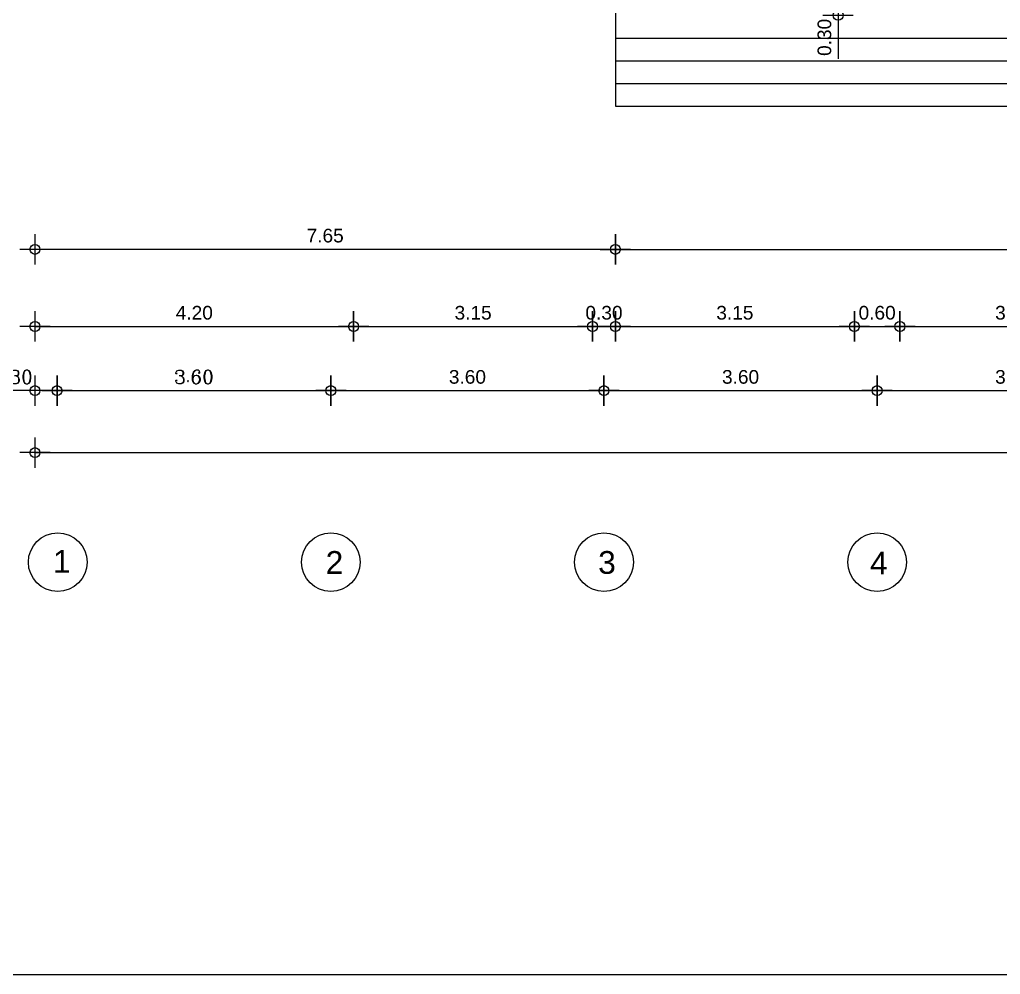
# Model space of a CAD drawing. Header units: metres. Extents: x -11 to 85, y -301 to 135.
# Drawn here: x 14.57 to 27.5, y 1 to 13.59 of the extents above; entities that cross this region are included whole.
import ezdxf

# ---------------------------------------------------------------- set-up
doc = ezdxf.new("R2010")
doc.units = ezdxf.units.M
doc.header["$LTSCALE"] = 0.036
doc.header["$PDMODE"] = 2
for name, color, linetype in [('arxitek corofos', 252, 'Continuous'), ('BORDER', 5, 'Continuous'), ('DIMBLK', 252, 'Continuous'), ('LAYER-ON', 4, 'Continuous')]:
    doc.layers.add(name, color=color, linetype=linetype)
doc.styles.add('COMU-N', font='arial.ttf')
doc.styles.get("Standard").update_dxf_attribs({"font": 'arial.ttf'})
doc.dimstyles.new('CADWDOT', dxfattribs={"dimscale": 0.1, "dimtxt": 1.8, "dimasz": 0.08, "dimexe": 2, "dimexo": 0, "dimgap": 0.09, "dimtad": 0, "dimrnd": 0.001, "dimzin": 0, "dimdsep": 46, "dimtxsty": 'Standard', "dimblk1": 'ARTDIM', "dimblk2": 'ARTDIM', "dimsah": 1, "dimcen": 0.09, "dimdle": 0.05, "dimse1": 1, "dimse2": 1, "dimadec": 0, "dimazin": 0, "dimtfac": 1, "dimtmove": 0, "dimatfit": 3, "dimldrblk": 'ARTDIM', "dimfxl": 2, "dimtvp": 0.9999, "dimtolj": 1, "dimtzin": 0, "dimarcsym": 0})

# ---------------------------------------------------------------- blocks, each defined once
blk = doc.blocks.new('art103')
at = {"layer": 'BORDER'}
blk.add_line((0.25, 0.25), (20.75, 0.25), dxfattribs=at)
blk = doc.blocks.new('ARTDIM')
at = {"layer": 'DIMBLK'}
for p, q in [((0, -24.9975), (0, 24.9975)), ((-24.9975, 0), (24.9975, 0))]:
    blk.add_line(p, q, dxfattribs=at)
blk.add_circle((0, 0), 8.25, dxfattribs=at)
blk = doc.blocks.new('*D360')
at = {"layer": 'arxitek corofos', "color": 0, "lineweight": -2}
blk.add_line((14.782, 7.88), (47.766, 7.88), dxfattribs=at)
at = {"layer": 'Defpoints', "color": 0, "transparency": 16777216}
for p in [(14.774, 13.361), (47.774, 13.361), (47.774, 7.88)]:
    blk.add_point(p, dxfattribs=at)
at = {"layer": 'arxitek corofos', "color": 0, "lineweight": -2, "xscale": 0.008, "yscale": 0.008, "zscale": 0.008, "rotation": 180}
blk.add_blockref('ARTDIM', (14.774, 7.88), dxfattribs=at)
at = {"layer": 'arxitek corofos', "color": 0, "lineweight": -2, "xscale": 0.008, "yscale": 0.008, "zscale": 0.008}
blk.add_blockref('ARTDIM', (47.774, 7.88), dxfattribs=at)
at = {"layer": 'arxitek corofos', "color": 0, "insert": (31.274, 8.06), "char_height": 0.18, "attachment_point": 5}
blk.add_mtext('\\A1;33.00', dxfattribs=at)
blk = doc.blocks.new('*D361')
at = {"layer": 'arxitek corofos', "color": 0, "lineweight": -2}
for p, q in [((14.774, 8.698), (14.199, 8.698)), ((15.057, 8.698), (14.782, 8.698))]:
    blk.add_line(p, q, dxfattribs=at)
at = {"layer": 'Defpoints', "color": 0, "transparency": 16777216}
for p in [(14.774, 13.534), (15.065, 13.534), (14.774, 8.698)]:
    blk.add_point(p, dxfattribs=at)
at = {"layer": 'arxitek corofos', "color": 0, "lineweight": -2, "xscale": 0.008, "yscale": 0.008, "zscale": 0.008, "rotation": 180}
blk.add_blockref('ARTDIM', (14.774, 8.698), dxfattribs=at)
at = {"layer": 'arxitek corofos', "color": 0, "lineweight": -2, "xscale": 0.008, "yscale": 0.008, "zscale": 0.008}
blk.add_blockref('ARTDIM', (15.065, 8.698), dxfattribs=at)
at = {"layer": 'arxitek corofos', "color": 0, "insert": (14.482, 8.878), "char_height": 0.18, "attachment_point": 5}
blk.add_mtext('\\A1;{\\Fcomplex.shx;0.30}', dxfattribs=at)
blk = doc.blocks.new('*D362')
at = {"layer": 'arxitek corofos', "color": 0, "lineweight": -2}
blk.add_line((15.073, 8.698), (18.666, 8.698), dxfattribs=at)
at = {"layer": 'Defpoints', "color": 0, "transparency": 16777216}
for p in [(15.065, 13.534), (18.674, 8.698), (18.674, 6.422)]:
    blk.add_point(p, dxfattribs=at)
at = {"layer": 'arxitek corofos', "color": 0, "lineweight": -2, "xscale": 0.008, "yscale": 0.008, "zscale": 0.008, "rotation": 180}
blk.add_blockref('ARTDIM', (15.065, 8.698), dxfattribs=at)
at = {"layer": 'arxitek corofos', "color": 0, "lineweight": -2, "xscale": 0.008, "yscale": 0.008, "zscale": 0.008}
blk.add_blockref('ARTDIM', (18.674, 8.698), dxfattribs=at)
at = {"layer": 'arxitek corofos', "color": 0, "insert": (16.869, 8.878), "char_height": 0.18, "attachment_point": 5}
blk.add_mtext('\\A1;{\\Fcomplex.shx;3.60}', dxfattribs=at)
blk = doc.blocks.new('*D363')
at = {"layer": 'arxitek corofos', "color": 0, "lineweight": -2}
blk.add_line((18.682, 8.698), (22.266, 8.698), dxfattribs=at)
at = {"layer": 'Defpoints', "color": 0, "transparency": 16777216}
for p in [(22.274, 8.698), (18.674, 6.422), (22.274, 6.422)]:
    blk.add_point(p, dxfattribs=at)
at = {"layer": 'arxitek corofos', "color": 0, "lineweight": -2, "xscale": 0.008, "yscale": 0.008, "zscale": 0.008, "rotation": 180}
blk.add_blockref('ARTDIM', (18.674, 8.698), dxfattribs=at)
at = {"layer": 'arxitek corofos', "color": 0, "lineweight": -2, "xscale": 0.008, "yscale": 0.008, "zscale": 0.008}
blk.add_blockref('ARTDIM', (22.274, 8.698), dxfattribs=at)
at = {"layer": 'arxitek corofos', "color": 0, "insert": (20.474, 8.878), "char_height": 0.18, "attachment_point": 5}
blk.add_mtext('\\A1;3.60', dxfattribs=at)
blk = doc.blocks.new('*D364')
at = {"layer": 'arxitek corofos', "color": 0, "lineweight": -2}
blk.add_line((22.282, 8.698), (25.866, 8.698), dxfattribs=at)
at = {"layer": 'Defpoints', "color": 0, "transparency": 16777216}
for p in [(25.874, 8.698), (22.274, 6.422), (25.874, 6.422)]:
    blk.add_point(p, dxfattribs=at)
at = {"layer": 'arxitek corofos', "color": 0, "lineweight": -2, "xscale": 0.008, "yscale": 0.008, "zscale": 0.008, "rotation": 180}
blk.add_blockref('ARTDIM', (22.274, 8.698), dxfattribs=at)
at = {"layer": 'arxitek corofos', "color": 0, "lineweight": -2, "xscale": 0.008, "yscale": 0.008, "zscale": 0.008}
blk.add_blockref('ARTDIM', (25.874, 8.698), dxfattribs=at)
at = {"layer": 'arxitek corofos', "color": 0, "insert": (24.074, 8.878), "char_height": 0.18, "attachment_point": 5}
blk.add_mtext('\\A1;3.60', dxfattribs=at)
blk = doc.blocks.new('*D365')
at = {"layer": 'arxitek corofos', "color": 0, "lineweight": -2}
blk.add_line((25.882, 8.698), (29.466, 8.698), dxfattribs=at)
at = {"layer": 'Defpoints', "color": 0, "transparency": 16777216}
for p in [(29.474, 8.698), (25.874, 6.422), (29.474, 6.422)]:
    blk.add_point(p, dxfattribs=at)
at = {"layer": 'arxitek corofos', "color": 0, "lineweight": -2, "xscale": 0.008, "yscale": 0.008, "zscale": 0.008, "rotation": 180}
blk.add_blockref('ARTDIM', (25.874, 8.698), dxfattribs=at)
at = {"layer": 'arxitek corofos', "color": 0, "lineweight": -2, "xscale": 0.008, "yscale": 0.008, "zscale": 0.008}
blk.add_blockref('ARTDIM', (29.474, 8.698), dxfattribs=at)
at = {"layer": 'arxitek corofos', "color": 0, "insert": (27.674, 8.878), "char_height": 0.18, "attachment_point": 5}
blk.add_mtext('\\A1;3.60', dxfattribs=at)
blk = doc.blocks.new('*D372')
at = {"layer": 'arxitek corofos', "color": 0, "lineweight": -2}
blk.add_line((14.782, 9.544), (18.966, 9.544), dxfattribs=at)
at = {"layer": 'Defpoints', "color": 0, "transparency": 16777216}
for p in [(14.774, 13.534), (18.974, 13.534), (18.974, 9.544)]:
    blk.add_point(p, dxfattribs=at)
at = {"layer": 'arxitek corofos', "color": 0, "lineweight": -2, "xscale": 0.008, "yscale": 0.008, "zscale": 0.008, "rotation": 180}
blk.add_blockref('ARTDIM', (14.774, 9.544), dxfattribs=at)
at = {"layer": 'arxitek corofos', "color": 0, "lineweight": -2, "xscale": 0.008, "yscale": 0.008, "zscale": 0.008}
blk.add_blockref('ARTDIM', (18.974, 9.544), dxfattribs=at)
at = {"layer": 'arxitek corofos', "color": 0, "insert": (16.874, 9.724), "char_height": 0.18, "attachment_point": 5}
blk.add_mtext('\\A1;4.20', dxfattribs=at)
blk = doc.blocks.new('*D373')
at = {"layer": 'arxitek corofos', "color": 0, "lineweight": -2}
blk.add_line((18.982, 9.544), (22.116, 9.544), dxfattribs=at)
at = {"layer": 'Defpoints', "color": 0, "transparency": 16777216}
for p in [(18.974, 13.534), (22.124, 13.534), (22.124, 9.544)]:
    blk.add_point(p, dxfattribs=at)
at = {"layer": 'arxitek corofos', "color": 0, "lineweight": -2, "xscale": 0.008, "yscale": 0.008, "zscale": 0.008, "rotation": 180}
blk.add_blockref('ARTDIM', (18.974, 9.544), dxfattribs=at)
at = {"layer": 'arxitek corofos', "color": 0, "lineweight": -2, "xscale": 0.008, "yscale": 0.008, "zscale": 0.008}
blk.add_blockref('ARTDIM', (22.124, 9.544), dxfattribs=at)
at = {"layer": 'arxitek corofos', "color": 0, "insert": (20.549, 9.724), "char_height": 0.18, "attachment_point": 5}
blk.add_mtext('\\A1;3.15', dxfattribs=at)
blk = doc.blocks.new('*D374')
at = {"layer": 'arxitek corofos', "color": 0, "lineweight": -2}
blk.add_line((22.132, 9.544), (22.416, 9.544), dxfattribs=at)
at = {"layer": 'Defpoints', "color": 0, "transparency": 16777216}
for p in [(22.124, 13.534), (22.424, 13.534), (22.424, 9.544)]:
    blk.add_point(p, dxfattribs=at)
at = {"layer": 'arxitek corofos', "color": 0, "lineweight": -2, "xscale": 0.008, "yscale": 0.008, "zscale": 0.008, "rotation": 180}
blk.add_blockref('ARTDIM', (22.124, 9.544), dxfattribs=at)
at = {"layer": 'arxitek corofos', "color": 0, "lineweight": -2, "xscale": 0.008, "yscale": 0.008, "zscale": 0.008}
blk.add_blockref('ARTDIM', (22.424, 9.544), dxfattribs=at)
at = {"layer": 'arxitek corofos', "color": 0, "insert": (22.274, 9.724), "char_height": 0.18, "attachment_point": 5}
blk.add_mtext('\\A1;0.30', dxfattribs=at)
blk = doc.blocks.new('*D375')
at = {"layer": 'arxitek corofos', "color": 0, "lineweight": -2}
blk.add_line((22.432, 9.544), (25.566, 9.544), dxfattribs=at)
at = {"layer": 'Defpoints', "color": 0, "transparency": 16777216}
for p in [(22.424, 13.534), (25.574, 13.534), (25.574, 9.544)]:
    blk.add_point(p, dxfattribs=at)
at = {"layer": 'arxitek corofos', "color": 0, "lineweight": -2, "xscale": 0.008, "yscale": 0.008, "zscale": 0.008, "rotation": 180}
blk.add_blockref('ARTDIM', (22.424, 9.544), dxfattribs=at)
at = {"layer": 'arxitek corofos', "color": 0, "lineweight": -2, "xscale": 0.008, "yscale": 0.008, "zscale": 0.008}
blk.add_blockref('ARTDIM', (25.574, 9.544), dxfattribs=at)
at = {"layer": 'arxitek corofos', "color": 0, "insert": (23.999, 9.724), "char_height": 0.18, "attachment_point": 5}
blk.add_mtext('\\A1;3.15', dxfattribs=at)
blk = doc.blocks.new('*D376')
at = {"layer": 'arxitek corofos', "color": 0, "lineweight": -2}
blk.add_line((25.582, 9.544), (26.166, 9.544), dxfattribs=at)
at = {"layer": 'Defpoints', "color": 0, "transparency": 16777216}
for p in [(25.574, 13.534), (26.174, 13.534), (26.174, 9.544)]:
    blk.add_point(p, dxfattribs=at)
at = {"layer": 'arxitek corofos', "color": 0, "lineweight": -2, "xscale": 0.008, "yscale": 0.008, "zscale": 0.008, "rotation": 180}
blk.add_blockref('ARTDIM', (25.574, 9.544), dxfattribs=at)
at = {"layer": 'arxitek corofos', "color": 0, "lineweight": -2, "xscale": 0.008, "yscale": 0.008, "zscale": 0.008}
blk.add_blockref('ARTDIM', (26.174, 9.544), dxfattribs=at)
at = {"layer": 'arxitek corofos', "color": 0, "insert": (25.874, 9.724), "char_height": 0.18, "attachment_point": 5}
blk.add_mtext('\\A1;0.60', dxfattribs=at)
blk = doc.blocks.new('*D377')
at = {"layer": 'arxitek corofos', "color": 0, "lineweight": -2}
blk.add_line((26.182, 9.544), (29.166, 9.544), dxfattribs=at)
at = {"layer": 'Defpoints', "color": 0, "transparency": 16777216}
for p in [(26.174, 13.534), (29.174, 13.534), (29.174, 9.544)]:
    blk.add_point(p, dxfattribs=at)
at = {"layer": 'arxitek corofos', "color": 0, "lineweight": -2, "xscale": 0.008, "yscale": 0.008, "zscale": 0.008, "rotation": 180}
blk.add_blockref('ARTDIM', (26.174, 9.544), dxfattribs=at)
at = {"layer": 'arxitek corofos', "color": 0, "lineweight": -2, "xscale": 0.008, "yscale": 0.008, "zscale": 0.008}
blk.add_blockref('ARTDIM', (29.174, 9.544), dxfattribs=at)
at = {"layer": 'arxitek corofos', "color": 0, "insert": (27.674, 9.724), "char_height": 0.18, "attachment_point": 5}
blk.add_mtext('\\A1;3.00', dxfattribs=at)
blk = doc.blocks.new('*D472')
at = {"layer": 'arxitek corofos', "color": 0, "lineweight": -2}
blk.add_line((22.416, 10.561), (14.782, 10.561), dxfattribs=at)
at = {"layer": 'Defpoints', "color": 0, "transparency": 16777216}
for p in [(14.774, 15.147), (22.424, 15.147), (14.774, 10.561)]:
    blk.add_point(p, dxfattribs=at)
at = {"layer": 'arxitek corofos', "color": 0, "lineweight": -2, "xscale": 0.008, "yscale": 0.008, "zscale": 0.008, "rotation": 180.0000000000008}
blk.add_blockref('ARTDIM', (14.774, 10.561), dxfattribs=at)
at = {"layer": 'arxitek corofos', "color": 0, "lineweight": -2, "xscale": 0.008, "yscale": 0.008, "zscale": 0.008}
blk.add_blockref('ARTDIM', (22.424, 10.561), dxfattribs=at)
at = {"layer": 'arxitek corofos', "color": 0, "insert": (18.599, 10.741), "char_height": 0.18, "attachment_point": 5}
blk.add_mtext('\\A1;7.65', dxfattribs=at)
blk = doc.blocks.new('*D473')
at = {"layer": 'arxitek corofos', "color": 0, "lineweight": -2}
blk.add_line((22.432, 10.561), (40.116, 10.561), dxfattribs=at)
at = {"layer": 'Defpoints', "color": 0, "transparency": 16777216}
for p in [(22.424, 13.047), (40.124, 13.047), (40.124, 10.561)]:
    blk.add_point(p, dxfattribs=at)
at = {"layer": 'arxitek corofos', "color": 0, "lineweight": -2, "xscale": 0.008, "yscale": 0.008, "zscale": 0.008, "rotation": 180}
blk.add_blockref('ARTDIM', (22.424, 10.561), dxfattribs=at)
at = {"layer": 'arxitek corofos', "color": 0, "lineweight": -2, "xscale": 0.008, "yscale": 0.008, "zscale": 0.008}
blk.add_blockref('ARTDIM', (40.124, 10.561), dxfattribs=at)
at = {"layer": 'arxitek corofos', "color": 0, "insert": (31.274, 10.741), "char_height": 0.18, "attachment_point": 5}
blk.add_mtext('\\A1;17.70', dxfattribs=at)
blk = doc.blocks.new('*D522')
at = {"layer": 'arxitek corofos', "color": 0, "lineweight": -2}
for p, q in [((25.36, 13.939), (25.36, 13.655)), ((25.36, 13.647), (25.36, 13.073))]:
    blk.add_line(p, q, dxfattribs=at)
at = {"layer": 'Defpoints', "color": 0, "transparency": 16777216}
for p in [(25.874, 13.947), (25.36, 13.647), (25.874, 13.647)]:
    blk.add_point(p, dxfattribs=at)
at = {"layer": 'arxitek corofos', "color": 0, "lineweight": -2, "xscale": 0.008, "yscale": 0.008, "zscale": 0.008}
for p, rotation in [((25.36, 13.947), 90), ((25.36, 13.647), 270)]:
    blk.add_blockref('ARTDIM', p, dxfattribs=dict(at, rotation=rotation))
at = {"layer": 'arxitek corofos', "color": 0, "insert": (25.18, 13.356), "char_height": 0.18, "attachment_point": 5, "rotation": 90}
blk.add_mtext('\\A1;0.30', dxfattribs=at)

msp = doc.modelspace()

# ---------------------------------------------------------------- linework, layer by layer
at = {"layer": 'arxitek corofos'}
for p, q in [((22.424, 15.147), (22.424, 12.447)), ((22.424, 13.347), (40.124, 13.347)), ((22.424, 13.047), (40.124, 13.047)), ((22.424, 12.747), (40.124, 12.747)), ((22.424, 12.447), (40.124, 12.447))]:
    msp.add_line(p, q, dxfattribs=at)
for centre in [(15.074, 6.435), (18.674, 6.435), (22.274, 6.435), (25.874, 6.435)]:
    msp.add_circle(centre, 0.387, dxfattribs=at)

# ---------------------------------------------------------------- block references
at = {"layer": 'LAYER-ON', "xscale": 4, "yscale": 4, "zscale": 4}
msp.add_blockref('art103', (0, 0), dxfattribs=at)

# ---------------------------------------------------------------- texts
at = {"layer": 'arxitek corofos', "style": 'COMU-N'}
for s, p in [('1', (15.012, 6.297)), ('2', (18.605, 6.282)), ('3', (22.197, 6.282)), ('4', (25.781, 6.275))]:
    msp.add_text(s, height=0.3, dxfattribs=at).set_placement(p)

# ---------------------------------------------------------------- dimensions: what is measured, and where the dimension line sits
at = {"layer": 'arxitek corofos'}
for p1, p2, distance, picture, middle in [((22.424, 15.147), (14.774, 15.147), 4.586, '*D472', (18.599, 10.741)), ((22.424, 13.047), (40.124, 13.047), -2.486, '*D473', (31.274, 10.741))]:
    dim = msp.add_aligned_dim(p1=p1, p2=p2, distance=distance, dimstyle='CADWDOT', dxfattribs=at)
    dim.commit()
    dim.dimension.update_dxf_attribs({"geometry": picture, "text_midpoint": middle})
dim = msp.add_linear_dim(base=(25.36, 13.647), p1=(25.874, 13.947), p2=(25.874, 13.647), angle=90, dimstyle='CADWDOT', dxfattribs=at)
dim.commit()
dim.dimension.update_dxf_attribs({"geometry": '*D522', "text_midpoint": (25.18, 13.356)})
for base, p2, text, picture, middle in [((14.774, 8.698), (14.774, 13.534), '{\\Fcomplex.shx;0.30}', '*D361', (14.482, 8.878)), ((18.674, 8.698), (18.674, 6.422), '{\\Fcomplex.shx;3.60}', '*D362', (16.869, 8.878))]:
    dim = msp.add_linear_dim(base=base, p1=(15.065, 13.534), p2=p2, text=text, dimstyle='CADWDOT', dxfattribs=at)
    dim.commit()
    dim.dimension.update_dxf_attribs({"geometry": picture, "text_midpoint": middle})
for base, p1, p2, picture, middle in [((18.974, 9.544), (14.774, 13.534), (18.974, 13.534), '*D372', (16.874, 9.724)), ((22.124, 9.544), (18.974, 13.534), (22.124, 13.534), '*D373', (20.549, 9.724)), ((25.574, 9.544), (22.424, 13.534), (25.574, 13.534), '*D375', (23.999, 9.724)), ((29.174, 9.544), (26.174, 13.534), (29.174, 13.534), '*D377', (27.674, 9.724)), ((47.774, 7.88), (14.774, 13.361), (47.774, 13.361), '*D360', (31.274, 8.06)), ((22.274, 8.698), (18.674, 6.422), (22.274, 6.422), '*D363', (20.474, 8.878)), ((25.874, 8.698), (22.274, 6.422), (25.874, 6.422), '*D364', (24.074, 8.878)), ((29.474, 8.698), (25.874, 6.422), (29.474, 6.422), '*D365', (27.674, 8.878))]:
    dim = msp.add_linear_dim(base=base, p1=p1, p2=p2, dimstyle='CADWDOT', dxfattribs=at)
    dim.commit()
    dim.dimension.update_dxf_attribs({"geometry": picture, "text_midpoint": middle})
for base, p1, p2, picture, middle in [((22.424, 9.544), (22.124, 13.534), (22.424, 13.534), '*D374', (22.274, 9.544)), ((26.174, 9.544), (25.574, 13.534), (26.174, 13.534), '*D376', (25.874, 9.544))]:
    dim = msp.add_linear_dim(base=base, p1=p1, p2=p2, dimstyle='CADWDOT', dxfattribs=at)
    dim.commit()
    dim.dimension.update_dxf_attribs({"geometry": picture, "text_midpoint": middle, "dimtype": 160})

doc.saveas('drawing.dxf')
